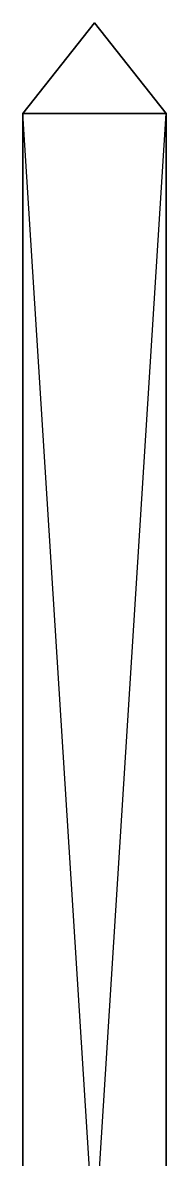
# Model space of a CAD drawing. Extents: x 0 to 4960, y -79 to 258.
# Drawn here: x 1610.2 to 1629.8, y 101.8 to 257.9 of the extents above; entities that cross this region are included whole.
import ezdxf

# ---------------------------------------------------------------- set-up
doc = ezdxf.new("R2010")
doc.units = 0
doc.layers.add('UB3D', color=1, linetype='CONTINUOUS')

msp = doc.modelspace()

# ---------------------------------------------------------------- linework, layer by layer
at = {"layer": 'UB3D', "color": 254}
for points in [[(1629.84252, 245.406811, -1650.15748), (1610.15748, 245.406811, -1650.15748), (1620, 257.874016, -1660)], [(1610.15748, 245.406811, -1669.84252), (1629.84252, 245.406811, -1669.84252), (1620, 257.874016, -1660)], [(1610.15748, 245.406811, -1650.15748), (1610.15748, 245.406811, -1669.84252), (1620, 257.874016, -1660)], [(1629.84252, 245.406811, -3130.15748), (1610.15748, 245.406811, -3130.15748), (1620, 257.874016, -3140)], [(1610.15748, 245.406811, -3149.84252), (1629.84252, 245.406811, -3149.84252), (1620, 257.874016, -3140)], [(1610.15748, 245.406811, -3130.15748), (1610.15748, 245.406811, -3149.84252), (1620, 257.874016, -3140)], [(1629.84252, 245.406811, -1669.84252), (1629.84252, 245.406811, -1650.15748), (1620, 257.874016, -1660)], [(1629.84252, 245.406811, -3149.84252), (1629.84252, 245.406811, -3130.15748), (1620, 257.874016, -3140)], [(1629.84252, -66.272953, -1650.15748), (1610.15748, -66.272953, -1650.15748), (1629.84252, 245.406811, -1650.15748)], [(1610.15748, -66.272953, -1650.15748), (1629.84252, 245.406811, -1650.15748), (1610.15748, 245.406811, -1650.15748)], [(1610.15748, -66.272953, -1669.84252), (1629.84252, -66.272953, -1669.84252), (1610.15748, 245.406811, -1669.84252)], [(1629.84252, -66.272953, -1669.84252), (1610.15748, 245.406811, -1669.84252), (1629.84252, 245.406811, -1669.84252)], [(1610.15748, -66.272953, -1650.15748), (1610.15748, -66.272953, -1669.84252), (1610.15748, 245.406811, -1650.15748)], [(1610.15748, -66.272953, -1669.84252), (1610.15748, 245.406811, -1650.15748), (1610.15748, 245.406811, -1669.84252)], [(1629.84252, -66.272953, -3130.15748), (1610.15748, -66.272953, -3130.15748), (1629.84252, 245.406811, -3130.15748)], [(1610.15748, -66.272953, -3130.15748), (1629.84252, 245.406811, -3130.15748), (1610.15748, 245.406811, -3130.15748)], [(1610.15748, -66.272953, -3149.84252), (1629.84252, -66.272953, -3149.84252), (1610.15748, 245.406811, -3149.84252)], [(1629.84252, -66.272953, -3149.84252), (1610.15748, 245.406811, -3149.84252), (1629.84252, 245.406811, -3149.84252)], [(1610.15748, -66.272953, -3130.15748), (1610.15748, -66.272953, -3149.84252), (1610.15748, 245.406811, -3130.15748)], [(1610.15748, -66.272953, -3149.84252), (1610.15748, 245.406811, -3130.15748), (1610.15748, 245.406811, -3149.84252)], [(1629.84252, -66.272953, -1669.84252), (1629.84252, -66.272953, -1650.15748), (1629.84252, 245.406811, -1669.84252)], [(1629.84252, -66.272953, -1650.15748), (1629.84252, 245.406811, -1669.84252), (1629.84252, 245.406811, -1650.15748)], [(1629.84252, -66.272953, -3149.84252), (1629.84252, -66.272953, -3130.15748), (1629.84252, 245.406811, -3149.84252)], [(1629.84252, -66.272953, -3130.15748), (1629.84252, 245.406811, -3149.84252), (1629.84252, 245.406811, -3130.15748)]]:
    msp.add_3dface(points, dxfattribs=at)

doc.saveas('drawing.dxf')
